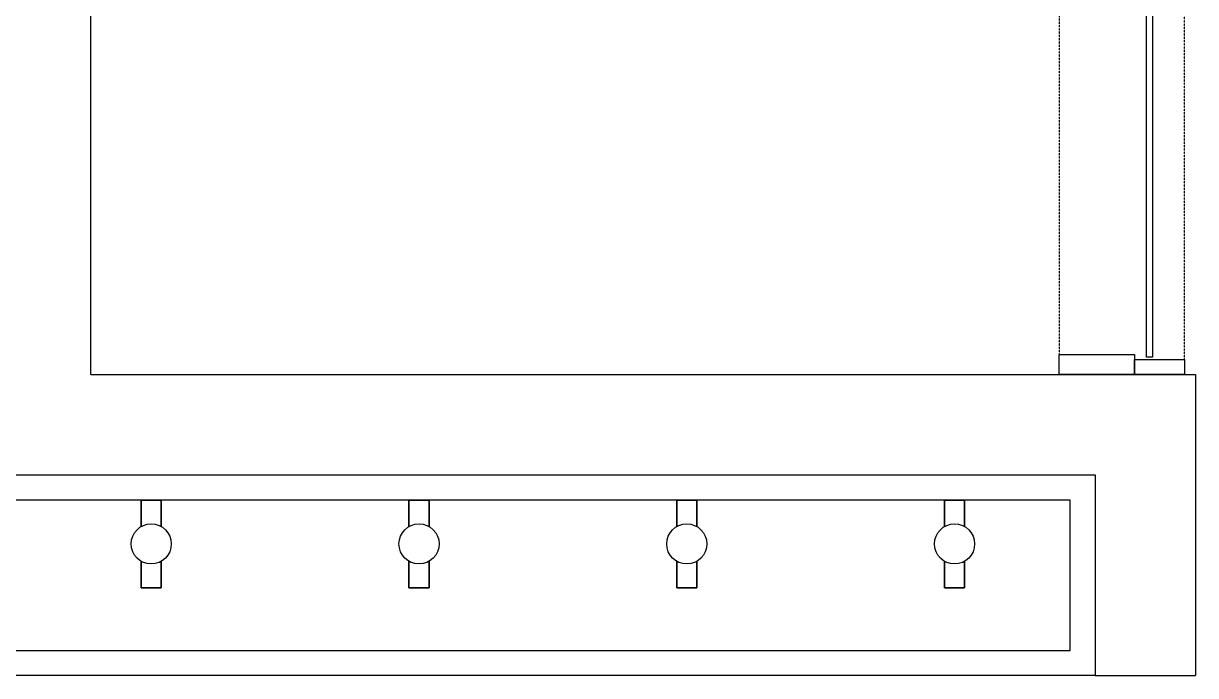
# Model space of a CAD drawing. Header units: millimetres. Extents: x 50157 to 283139, y 29188 to 187058.
# Drawn here: x 158358 to 160693, y 102788 to 104088 of the extents above; entities that cross this region are included whole.
import ezdxf

# ---------------------------------------------------------------- set-up
doc = ezdxf.new("R2010")
doc.units = ezdxf.units.MM
doc.linetypes.add('D_HIDDEN', pattern=[0.35, 0.2, -0.15])
for name, color, linetype in [('A-DOOR-F', 4, 'Continuous'), ('A-TOILET', 252, 'Continuous'), ('A-WALL', 3, 'Continuous'), ('H-PAT 8', 8, 'Continuous')]:
    doc.layers.add(name, color=color, linetype=linetype)

# ---------------------------------------------------------------- blocks, each defined once
blk = doc.blocks.new('A$C3BCF481C')
at = {"ltscale": 0.1, "elevation": 0}
for points in [[(30, 250), (0, 250), (0, 150), (30, 150)], [(1820, 250), (1850, 250), (1850, 150), (1820, 150)], [(34.5, 174), (980, 174), (980, 186), (34.5, 186)], [(40, 150), (0, 150), (0, 0), (40, 0)], [(980, 0), (940, 0), (940, 150), (980, 150)], [(1850, 140), (980, 140), (980, 146), (1850, 146)]]:
    blk.add_lwpolyline(points, close=True, dxfattribs=at)
at = {"layer": 'H-PAT 8', "linetype": 'D_HIDDEN'}
for p, q in [((30, 250, 0), (1820, 250, 0)), ((940, 0, 0), (40, 0, 0))]:
    blk.add_line(p, q, dxfattribs=at)
blk.add_lwpolyline([(980, 165), (1812.5, 165), (1812.5, 195), (980, 195), (980, 165)], dxfattribs=at)
blk = doc.blocks.new('T-2')
at = {"layer": 'A-TOILET'}
blk.add_line((-2597186.6, 747065.1), (-2601386.6, 747065.1), dxfattribs=at)
at = {"layer": 'A-TOILET', "flags": 128}
blk.add_lwpolyline([(-2601336.6, 747115.1), (-2597236.6, 747115.1), (-2597236.6, 747415.1), (-2601336.6, 747415.1)], dxfattribs=at)
at = {"layer": 'A-TOILET'}
for points in [[(-2599046.6, 747362.3), (-2599046.6, 747415.1), (-2599086.6, 747415.1), (-2599086.6, 747362.3)], [(-2599086.6, 747362.3), (-2599086.6, 747415.1), (-2599046.6, 747415.1), (-2599046.6, 747362.3)], [(-2598513.2, 747362.3), (-2598513.2, 747415.1), (-2598553.2, 747415.1), (-2598553.2, 747362.3)], [(-2598553.2, 747362.3), (-2598553.2, 747415.1), (-2598513.2, 747415.1), (-2598513.2, 747362.3)], [(-2597979.9, 747362.3), (-2597979.9, 747415.1), (-2598019.9, 747415.1), (-2598019.9, 747362.3)], [(-2598019.9, 747362.3), (-2598019.9, 747415.1), (-2597979.9, 747415.1), (-2597979.9, 747362.3)], [(-2597446.6, 747362.3), (-2597446.6, 747415.1), (-2597486.6, 747415.1), (-2597486.6, 747362.3)], [(-2597486.6, 747362.3), (-2597486.6, 747415.1), (-2597446.6, 747415.1), (-2597446.6, 747362.3)], [(-2599086.6, 747293), (-2599086.6, 747240.1), (-2599046.6, 747240.1), (-2599046.6, 747293)], [(-2599046.6, 747293), (-2599046.6, 747240.1), (-2599086.6, 747240.1), (-2599086.6, 747293)], [(-2598553.2, 747293), (-2598553.2, 747240.1), (-2598513.2, 747240.1), (-2598513.2, 747293)], [(-2598513.2, 747293), (-2598513.2, 747240.1), (-2598553.2, 747240.1), (-2598553.2, 747293)], [(-2598019.9, 747293), (-2598019.9, 747240.1), (-2597979.9, 747240.1), (-2597979.9, 747293)], [(-2597979.9, 747293), (-2597979.9, 747240.1), (-2598019.9, 747240.1), (-2598019.9, 747293)], [(-2597486.6, 747293), (-2597486.6, 747240.1), (-2597446.6, 747240.1), (-2597446.6, 747293)], [(-2597446.6, 747293), (-2597446.6, 747240.1), (-2597486.6, 747240.1), (-2597486.6, 747293)]]:
    blk.add_lwpolyline(points, dxfattribs=at)
for centre in [(-2599066.6, 747327.6), (-2599066.6, 747327.6), (-2598533.2, 747327.6), (-2598533.2, 747327.6), (-2597999.9, 747327.6), (-2597999.9, 747327.6), (-2597466.6, 747327.6), (-2597466.6, 747327.6)]:
    blk.add_circle(centre, 40, dxfattribs=at)
at = {"layer": 'A-WALL'}
blk.add_line((-2599186.6, 747665.1), (-2599186.6, 749665.1), dxfattribs=at)
at = {"layer": 'A-WALL', "flags": 128}
for points in [[(-2599186.6, 747665.1), (-2596986.6, 747665.1)], [(-2596986.6, 747665.1), (-2596986.6, 747065.1)], [(-2601386.6, 747465.1), (-2597186.6, 747465.1)], [(-2597186.6, 747465.1), (-2597186.6, 747065.1)], [(-2597186.6, 747065.1), (-2596986.6, 747065.1)]]:
    blk.add_lwpolyline(points, dxfattribs=at)
at = {"layer": 'A-DOOR-F', "xscale": -1, "rotation": 270.0000103843635}
blk.add_blockref('A$C3BCF481C', (-2597258.5, 747665.1, 0), dxfattribs=at)

msp = doc.modelspace()

# ---------------------------------------------------------------- block references
msp.add_blockref('T-2', (2757679.1, -644277.3))

doc.saveas('drawing.dxf')
